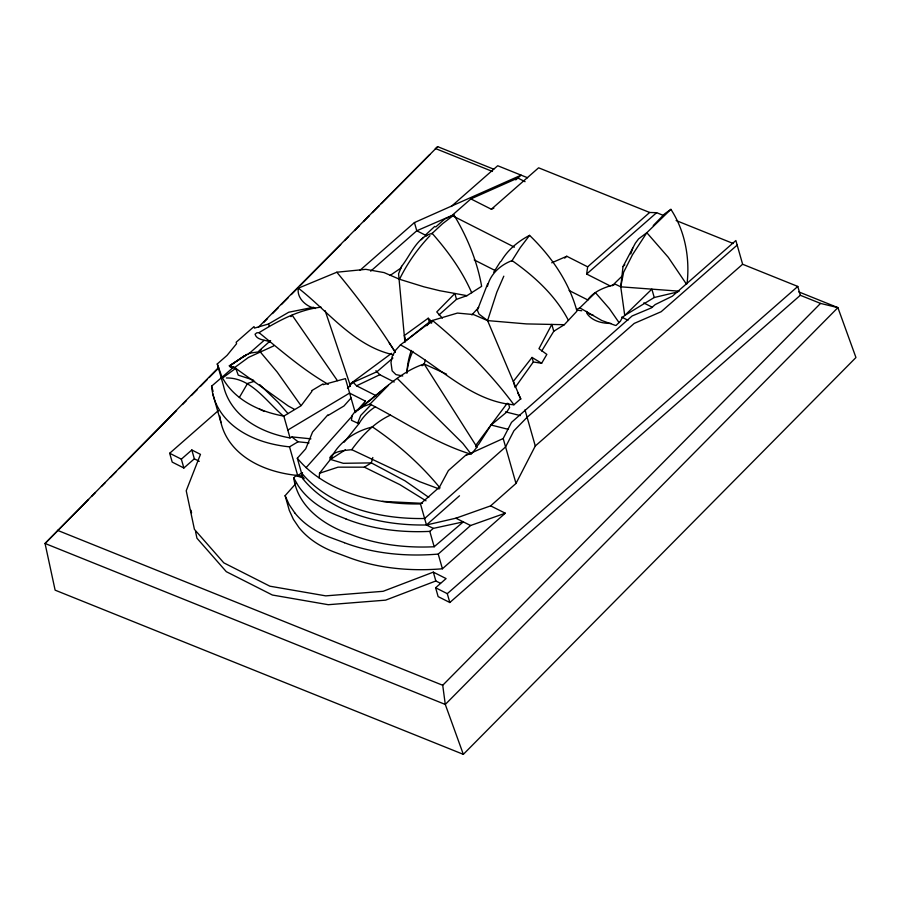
<?xml version="1.0" encoding="UTF-8"?>
<svg xmlns="http://www.w3.org/2000/svg" width="901" height="901" viewBox="0 0 901 901"><rect width="100%" height="100%" fill="white"/><g stroke="black" fill="none" stroke-linecap="round" stroke-linejoin="round"><path stroke-width="1.35" d="M218.684 367.371L45.05 543.472L55.119 590.155L463.339 754.351L855.95 357.528L837.896 307.635L820.529 303.412L800.313 295.28L797.79 286.439L742.627 264.252L735.869 240.522L672.383 296.17L655.196 304.572L651.446 307.86L632.097 315.981L511.52 422.355L503.186 438.528L466.752 455.084L466.583 454.487L448.394 470.559L439.497 487.092L420.474 503.918A180.29 119.225 -15.9 0 1 382.407 501.384A180.335 119.259 -15.9 0 1 319.213 477.947L319.528 473.25L332.097 457.336M687.058 283.759C689.986 258.08 685.154 231.163 670.896 209.347L664.6 213.875L653.248 225.565M581.719 310.766L577.721 310.192L577.316 309.111L579.805 307.86L601.845 320.542L615.045 325.284L616.014 325.486L620.406 321.218L622.377 317.434L624.742 315.474L620.744 286.822L623.008 266.583L635.351 243.18L638.595 238.9L646.828 232.706L670.896 209.347M610.236 285.977L586.641 274.039L587.655 266.831L649.666 212.478L656.626 212.692L663.125 215.305M435.712 226.973L444.891 218.898L453.946 214.99C467.157 236.929 477.181 261.031 481.641 286.327L466.966 295.663L439.632 290.685L423.898 286.811L399.537 279.265L384.074 272.586L365.817 269.331L336.816 272.226L298.366 288.162C296.44 298.04 306.408 306.881 315.496 308.491M679.174 291.181L620.744 286.822L623.605 272.282L632.525 254.668L646.828 232.706L668.294 257.326L686.247 283.849M372.823 457.505L371.313 462.889L364.364 467.168L338.044 467.168L319.528 473.25M520.789 399.199L487.587 320.598L496.845 292.138L503.805 276.179M487.396 286.529C490.2 274.174 500.494 264.871 512.072 260.603L520.305 247.561L529.574 235.375C551.175 256.222 569.105 281.9 576.944 311.16L564.33 324.698L553.766 331.264L541.715 350.996M425.373 360.141L424.157 363.993L422.13 365.727M487.678 283.736L477.35 310.237L479.028 314.1L487.587 320.598L526.443 323.91L564.33 324.698M630.768 253.936L632.739 248.203M446.603 374.185L424.157 363.993C396.868 372.958 377.733 396.339 354.622 412.185L352.077 415.474L351.458 420.328L357.641 423.132L360.738 415.429L371.223 404.549M401.407 266.775L401.621 266.324C410.529 255.197 416.859 237.087 432.165 233.37L442.515 223.763L453.946 214.99M401.621 266.324L398.569 273.791L404.921 342.414M399.537 279.265C407.308 263.261 417.726 248.575 429.991 235.69M351.086 397.994L343.945 406.002L328.009 415.507L327.84 414.91L312.579 432.007L305.698 448.856L297.319 458.249L303.31 479.309A180.335 119.259 -15.9 0 0 426.466 524.979L455.906 518.199L490.617 505.878L515.991 483.443L535.284 445.995L742.627 264.252M501.136 261.256C507.668 249.949 518.064 241.299 529.574 235.375M239.362 397.442L247.55 383.443L254.611 381.202M541.636 363.261L532.029 357.438L513.367 381.36L515.113 387.486L533.324 361.977L541.636 363.261L546.839 354.408L538.967 348.664L551.817 324.428L553.766 331.264M511.678 261.245L512.072 260.603C534.586 276.427 555.703 295.765 568.486 320.486M493.737 272.226L500.393 261.684M507.252 403.22L475.841 445.308L476.122 446.288M587.993 299.481C594.345 290.809 605.528 287.081 615.473 284.288L620.744 286.822M290.967 316.668L292.127 315.17L337.413 380.65M428.763 497.363L404.988 480.819L371.313 462.889L343.258 463.305L330.464 459.409L329.777 457.697C334.237 450.59 344.351 450.59 351.739 449.667C361.943 435.656 374.546 422.423 390.482 415.079M472.09 453.259L476.967 447.076L424.157 363.993L421.983 365.468M344.182 442.166L359.06 423.526A162.124 89.627 38.3 0 1 375.514 406.7M471.865 314.9L478.679 307.466L477.823 308.469M421.274 239.711L423.324 237.357M490.617 505.878L505.281 513.198L442.414 568.779A187.701 124.135 -15.9 0 1 348.597 557.404L335.24 552.426A127.165 84.097 -15.9 0 1 298.997 527.603L293.366 519.303L289.289 510.349L285.11 495.674L296.316 483.049M306.103 467.653L352.46 415.71M365.457 401.159L355.242 412.602L345.443 378.623L323.189 384.682L322.975 383.905L311.622 390.696L311.847 391.473L301.024 405.799L283.815 416.093A122.998 81.338 -15.9 0 1 221.714 376.336L217.276 363.959L227.041 355.388L236.58 343.72L236.163 342.245L254.037 326.579L254.476 328.099L268.554 323.977L288.748 312.23L313.582 307.252M303.31 479.309L304.155 478.352L295.922 475.57L293.737 477.958C297.814 507.038 324.259 525.542 350.219 534.248A181.135 119.788 -15.9 0 0 434.181 546.749L463.294 521.882L433.313 528.391L429.8 531.387L434.181 546.772M487.587 320.598L473.566 314.573L457.426 313.075L432.469 320.463L400.427 344.914L395.607 350.23L392.194 356.345L390.989 362.529L392.126 370.829L395.933 374.591L402.747 375.987M356.92 410.473L363.745 406.328L369.996 404.087L388.387 385.369L354.622 412.185M258.238 327.39L437.661 146.649L493.725 169.197M88.568 499.492L45.05 543.472L445.285 704.447L463.339 754.351M91.53 496.485L95.483 492.487M101.419 486.495L105.372 482.497M110.316 477.496L116.252 471.505M119.225 468.497L126.14 461.503M128.122 459.51L176.585 410.529M182.52 404.538L186.473 400.54M191.417 395.539L197.353 389.536M200.315 386.54L207.241 379.546M209.212 377.542L217.13 369.545M263.61 322.569L267.563 318.571M272.507 313.571L278.443 307.579M281.405 304.583L288.331 297.578M291.305 294.582L298.22 287.588M300.202 285.583L340.747 244.61M344.7 240.612L348.664 236.614M354.589 230.611L359.533 225.61M363.497 221.612L369.433 215.621M372.395 212.625L379.321 205.631M381.292 203.626L429.754 154.645M435.69 148.654L437.661 146.649M798.793 291.901L837.896 307.635L445.285 704.447L442.718 685.267L820.529 303.412M579.805 307.86L595.448 292.667L609.403 308.671L619.01 322.569M623.008 266.583L624.843 264.793M612.083 285.842L621.927 276.28M425.272 235.195L434.733 226.421M431.658 233.832L432.165 233.37C447.921 251.255 462.19 270.841 471.707 292.802M259.094 350.816L270.627 340.567M438.933 314.99L456.503 299.335L466.966 295.663M400.427 344.914C438.1 364.331 469.612 401.249 513.93 404.774L520.744 398.738L517.613 392.487M242.842 357.224L249.149 353.26L260.029 351.638L277.17 372.023L300.54 405.011M433.313 528.391L426.466 524.979L459.487 495.787M344.419 542.729A187.701 124.124 -15.9 0 0 438.235 554.081L470.581 525.508L505.281 513.198M221.252 377.924L233.787 366.944M248.417 354.127L264.083 340.387M359.961 270.323L414.437 222.57L521.138 175.154L515.732 179.896M370.683 271.178L416.78 230.769L451.975 215.485L470.885 198.907L517.85 178.038L525.069 181.687M183.872 468.002L181.349 459.161L191.823 449.982L194.346 458.823L183.872 468.002L172.204 462.1L169.681 453.259L218.357 410.597M451.153 206.543L497.701 165.739L527.569 177.745M470.885 198.907L491.338 209.246L538.607 167.811L649.666 212.478M564.679 258.114L566.785 256.267L587.655 266.831M586.641 274.039L656.626 212.692M737.176 245.095L661.154 311.723L634.214 323.414L527.108 417.298L513.919 430.768L505.585 446.941L424.63 518.514A180.335 119.259 -15.9 0 1 301.475 472.845M800.313 295.28L449.813 602.51L438.134 596.608L435.622 587.756L446.085 578.588L433.336 572.135L383.128 591.304L325.757 595.865L269.883 586.191L223.797 562.843L194.425 529.371L186.225 490.763L200.472 454.363L191.823 449.982M449.813 602.51L447.29 593.669L797.79 286.439M213.086 391.383L211.611 386.169L222.457 376.821M392.915 358.035L376.933 371.741L353.215 382.351L350.095 385.02L349.858 384.186L391.541 353.338M476.618 446.164L478.454 444.621L491.079 425.013L506.632 412.151L509.617 407.522L508.457 403.468M431.624 323.177L429.326 322.085L405.833 340.758L404.335 335.532L428.223 318.222L432.131 321.984M253.282 380.019L238.236 375.143L235.769 368.306L230.476 367.281L229.35 365.795L234.62 367.563L248.462 357.427L273.758 345.905M223.358 377.406L235.769 368.306M347.403 388.094L350.433 385.876L325.148 310.687M259.184 351.255L261.346 349.678M401.046 267.991L390.144 275.424M244.7 355.568L229.485 366.043L246.919 354.408L229.35 365.795M345.398 449.813L330.464 459.409C338.157 442.47 354.701 431.162 372.485 426.961C397.713 443.99 420.767 464.375 440.037 487.97M654.239 297.499L624.742 315.474L651.862 289.142L654.239 297.499L677.912 291.901M287.802 430.07L349.565 393.106L365.468 401.148M217.276 363.959L223.493 385.797A122.998 81.338 -15.9 0 0 290.043 437.931L291.789 436.884L310.924 438.843M211.611 386.169A122.097 80.741 -15.9 0 0 289.525 446.84L298.062 441.772L309.032 442.909M219.889 416.116A122.097 80.741 -15.9 0 0 297.679 475.48L302.522 472.608M270.142 342.008C265.457 339.587 256.841 340.477 255.062 334.226L256.774 332.818L259.037 332.649C278.094 320.936 298.513 309.775 321.083 307.151M352.64 381.754L356.559 385.808L379.805 374.715L394.221 382.024M491.338 209.246L493.872 208.12M551.716 262.81L566.785 256.267M440.488 583.319L435.847 580.976L385.639 600.145L328.279 604.706L272.406 595.032L226.309 571.684L196.947 538.212L195.528 531.556M226.41 377.981C251.244 377.508 266.538 401.914 283.916 416.453M382.407 501.384L422.456 503.344M295.922 475.57L302.691 475.942M393.557 354.825C354.318 346.288 328.583 311.723 298.366 288.162M505.484 411.858L520.35 415.598M490.73 424.934L508.457 429.394M475.818 446.761L476.967 447.076M357.641 423.132L359.06 423.526M593.466 315.373L589.648 314.134L586.224 311.397M471.268 454.295C435.003 443.258 403.513 421.195 369.996 404.087M344.441 542.706L331.061 537.751A127.165 84.097 -15.9 0 1 294.818 512.928M439.181 488.961L419.787 481.731L351.739 449.667M345.838 518.875L337.053 515.361A134.44 88.906 -15.9 0 1 298.22 485.752L293.737 477.958M676.122 220.531L733.279 243.529M435.284 148.462L492.43 171.449M57.461 530.317L442.718 685.267M328.313 384.378C303.232 370.018 281.337 350.872 259.037 332.649M364.364 467.168L399.886 484.659L425.993 500.81M259.33 408.986L264.275 411.453M455.906 518.199L470.581 525.508M643.764 302.927L652.459 307.331M569.15 290.516L587.925 300.01M621.701 317.096L627.963 320.249M194.346 458.823L199.29 461.323M169.681 453.259L181.349 459.161M435.622 587.756L447.29 593.669M453.226 216.116L514.403 247.144M426.77 235.837L416.78 230.769L414.437 222.57M474.208 259.905L495.437 270.672M356.559 385.808L376.28 395.809M294.255 409.234L288.275 405.991L234.62 367.563M349.689 385.38L350.433 385.876M298.062 441.772L292.093 437.12M259.837 384.727L278.049 402.24L288.005 413.593M375.92 370.694L379.805 374.715M397.296 378.476L462.877 443.438L470.435 453.203M442.38 318.121L436.771 311.937L454.847 293.501L456.503 299.335M513.93 404.774L513.84 404.65A287.644 138.484 33.9 0 0 432.469 320.474A287.644 138.484 33.9 0 0 426.736 325.723M294.807 512.939L289.187 504.628L285.11 495.674M532.029 357.438L533.324 361.977M524.99 409.865L535.284 445.995M503.175 438.472L515.991 483.443M428.223 318.222L429.326 322.085M438.235 554.104L442.414 568.779M420.474 503.918L426.466 524.979M433.336 572.135L435.847 580.976M268.554 323.977L269.275 326.477M283.815 416.093L290.043 437.931M289.525 446.84L297.679 475.48M212.816 393.917L220.97 422.558M221.714 376.336L222.22 378.229M191.001 510.259L191.575 512.917M406.937 373.07A226.838 109.212 33.9 0 1 412.917 351.311M406.88 372.823A287.644 138.484 33.9 0 1 411.306 350.433M319.213 477.947A180.38 119.281 -15.9 0 1 297.319 458.249M610.822 323.403A33.641 22.255 -15.9 0 1 586.697 313.052M336.816 272.226A245.23 72.823 49.1 0 1 395.291 352.201M389.232 342.966A193.388 57.427 49.1 0 1 395.235 352.167M429.8 531.376A181.135 119.788 -15.9 0 1 345.815 518.886"/></g></svg>
